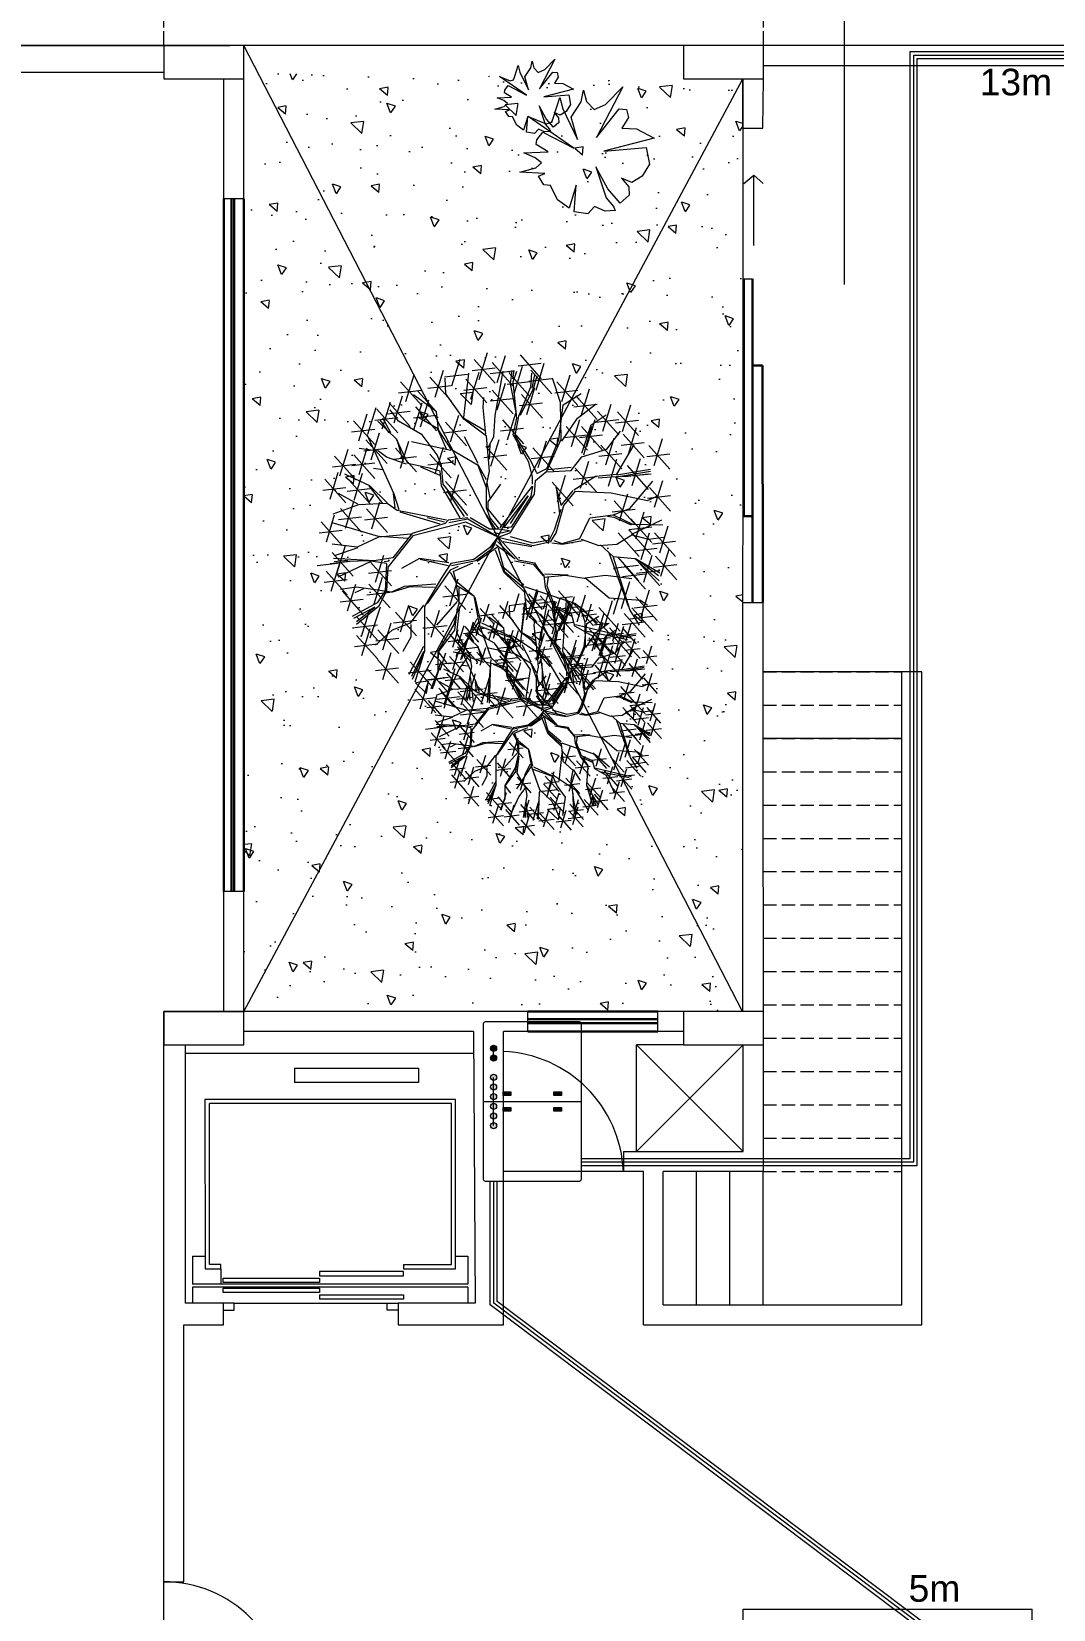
# Model space of a CAD drawing. Header units: metres. Extents: x -2 to 3328848, y -2 to 2725060.
# Drawn here: x 1662933.1 to 1663009.8, y 1362482.6 to 1362601 of the extents above; entities that cross this region are included whole.
import ezdxf

# ---------------------------------------------------------------- set-up
doc = ezdxf.new("R2010")
doc.units = ezdxf.units.M
doc.linetypes.add('ACAD_ISO02W100', pattern=[15, 12, -3])
doc.linetypes.add('DASHED', pattern=[70, 50, -20])
doc.layers.get('0').update_dxf_attribs({"color": 253, "lineweight": 0})
for name, color, linetype, lineweight in [('arbolesss', 253, 'Continuous', 0), ('ascensor', 253, 'Continuous', 0), ('COLUMNA', 253, 'Continuous', 0), ('ducto de basura', 253, 'Continuous', 0), ('escalera', 253, 'DASHED', 0), ('ICT_EXTERNA', 3, 'Continuous', 0), ('ICT_INTERNA', 170, 'Continuous', 0), ('ICT_SUPERIOR', 30, 'Continuous', 0), ('L.COLUMNA', 253, 'Continuous', 0), ('NOFIJO', 253, 'Continuous', 0), ('PUERTAS', 253, 'Continuous', 0), ('ventanas', 253, 'Continuous', 30)]:
    doc.layers.add(name, color=color, linetype=linetype, lineweight=lineweight)
doc.styles.add('COTA', font='arial.ttf', dxfattribs={"height": 1})

# ---------------------------------------------------------------- blocks, each defined once
blk = doc.blocks.new('ARPLS027')
at = {"linetype": 'ByBlock'}
for p, q in [((-0.1103, 0.5216), (-0.1814, 0.4583)), ((-0.1431, 0.5275), (-0.1351, 0.4583)), ((-0.0928, 0.5485), (-0.0849, 0.4792)), ((0.0381, 0.5362), (-0.0331, 0.473)), ((0.0053, 0.5422), (0.0132, 0.473)), ((0.166, 0.5252), (0.0948, 0.4619)), ((0.1331, 0.5311), (0.1411, 0.4619)), ((-0.2023, 0.479), (-0.1943, 0.4098)), ((-0.17, 0.5061), (-0.0894, 0.4812)), ((-0.1582, 0.4305), (-0.1648, 0.478)), ((-0.0807, 0.3877), (-0.1282, 0.4864)), ((-0.054, 0.5034), (-0.1251, 0.4401)), ((-0.1137, 0.4879), (-0.0331, 0.463)), ((-0.0807, 0.4542), (-0.0873, 0.497)), ((-0.0868, 0.5093), (-0.0788, 0.4401)), ((-0.0807, 0.497), (-0.0767, 0.4564)), ((-0.0785, 0.3767), (-0.0723, 0.4992)), ((-0.0401, 0.4264), (-0.0635, 0.497)), ((-0.0379, 0.4283), (-0.0291, 0.5036)), ((-0.0216, 0.5208), (0.059, 0.4959)), ((-0.0057, 0.3639), (0.0352, 0.5036)), ((0.0784, 0.4785), (0.0073, 0.4152)), ((0.0456, 0.4844), (0.0535, 0.4152)), ((0.0889, 0.4242), (0.0608, 0.5014)), ((0.0911, 0.4264), (0.1233, 0.4842)), ((0.1062, 0.5097), (0.1869, 0.4848)), ((0.2357, 0.4959), (0.1645, 0.4327)), ((0.176, 0.4805), (0.2566, 0.4556)), ((0.2029, 0.5019), (0.2108, 0.4327)), ((-0.3029, 0.4298), (-0.3741, 0.3666)), ((-0.3358, 0.4358), (-0.3278, 0.3666)), ((-0.2461, 0.4307), (-0.3173, 0.3674)), ((-0.2789, 0.4366), (-0.271, 0.3674)), ((-0.2163, 0.3639), (-0.2697, 0.4305)), ((-0.2613, 0.4305), (-0.2182, 0.3749)), ((-0.2182, 0.3749), (-0.2525, 0.4392)), ((-0.2054, 0.3683), (-0.2463, 0.4436)), ((-0.1694, 0.473), (-0.2406, 0.4098)), ((-0.2292, 0.4576), (-0.1485, 0.4327)), ((-0.1626, 0.4093), (-0.1754, 0.4349)), ((-0.1732, 0.3251), (-0.1582, 0.4305)), ((-0.0785, 0.3939), (-0.0807, 0.4542)), ((-0.0079, 0.3639), (-0.0379, 0.4283)), ((0.0187, 0.463), (0.0993, 0.4381)), ((0.1629, 0.4523), (0.0917, 0.3891)), ((0.1031, 0.4369), (0.1838, 0.412)), ((0.13, 0.4583), (0.138, 0.3891)), ((0.1467, 0.3899), (0.1811, 0.4648)), ((0.2397, 0.4381), (0.1685, 0.3749)), ((0.2069, 0.4441), (0.2148, 0.3749)), ((0.3412, 0.4388), (0.27, 0.3756)), ((0.3083, 0.4448), (0.3163, 0.3756)), ((-0.3627, 0.4144), (-0.282, 0.3895)), ((-0.2182, 0.3595), (-0.3106, 0.3899)), ((-0.3058, 0.4152), (-0.2252, 0.3903)), ((-0.1485, 0.3929), (-0.2197, 0.3296)), ((-0.1814, 0.3988), (-0.1734, 0.3296)), ((-0.0828, 0.3883), (-0.154, 0.3251)), ((-0.1157, 0.3943), (-0.1077, 0.3251)), ((-0.0873, 0.3405), (-0.0785, 0.3939)), ((0.0772, 0.4), (0.0061, 0.3368)), ((0.0175, 0.3846), (0.0981, 0.3597)), ((0.0444, 0.406), (0.0524, 0.3368)), ((0.0933, 0.3383), (0.0889, 0.4242)), ((0.0933, 0.3511), (0.1467, 0.3921)), ((0.0952, 0.3383), (0.1467, 0.3899)), ((0.18, 0.4227), (0.2606, 0.3978)), ((0.192, 0.3489), (0.2995, 0.3983)), ((0.284, 0.4018), (0.2128, 0.3385)), ((0.2243, 0.3863), (0.3049, 0.3615)), ((0.2498, 0.3639), (0.2586, 0.4221)), ((0.2512, 0.4078), (0.2591, 0.3385)), ((0.2815, 0.4234), (0.3621, 0.3985)), ((0.3009, 0.3965), (0.3815, 0.3716)), ((-0.375, 0.3669), (-0.4462, 0.3037)), ((-0.4347, 0.3515), (-0.3541, 0.3266)), ((-0.4079, 0.3729), (-0.3999, 0.3037)), ((-0.2861, 0.3666), (-0.3573, 0.3034)), ((-0.3458, 0.3512), (-0.2652, 0.3263)), ((-0.2869, 0.3233), (-0.3322, 0.3727)), ((-0.3189, 0.3726), (-0.311, 0.3034)), ((-0.1688, 0.3405), (-0.2163, 0.3639)), ((-0.2083, 0.3774), (-0.1276, 0.3525)), ((-0.1688, 0.3445), (-0.2054, 0.3683)), ((-0.1304, 0.3423), (-0.1688, 0.3445)), ((-0.0979, 0.3361), (-0.1688, 0.3405)), ((-0.1426, 0.3729), (-0.0619, 0.348)), ((-0.0873, 0.3405), (-0.1304, 0.3423)), ((-0.0036, 0.2608), (-0.0979, 0.3361)), ((-0.0807, 0.3467), (-0.0785, 0.3317)), ((-0.0701, 0.3211), (-0.0785, 0.3767)), ((-0.012, 0.2758), (-0.0057, 0.3617)), ((0.0008, 0.2673), (-0.0079, 0.3639)), ((0.0718, 0.3079), (0.0933, 0.3383)), ((0.1211, 0.3167), (0.192, 0.3489)), ((0.1942, 0.3511), (0.1983, 0.3789)), ((0.2114, 0.2801), (0.2326, 0.3405)), ((0.2326, 0.3405), (0.2498, 0.3639)), ((0.2864, 0.3101), (0.3401, 0.3661)), ((0.3766, 0.3689), (0.3054, 0.3057)), ((0.3057, 0.3317), (0.3445, 0.3595)), ((0.3057, 0.3273), (0.3489, 0.3511)), ((0.3169, 0.3535), (0.3975, 0.3286)), ((0.3952, 0.3323), (0.3241, 0.2691)), ((0.3437, 0.3749), (0.3517, 0.3057)), ((0.3624, 0.3383), (0.3704, 0.2691)), ((-0.3085, 0.2673), (-0.3516, 0.2908)), ((-0.2327, 0.3132), (-0.3038, 0.2499)), ((-0.2924, 0.2977), (-0.2117, 0.2728)), ((-0.2657, 0.2695), (-0.2869, 0.3233)), ((-0.2655, 0.3191), (-0.2575, 0.2499)), ((-0.156, 0.2867), (-0.1732, 0.3251)), ((-0.1732, 0.3251), (-0.156, 0.2695)), ((-0.1494, 0.192), (-0.156, 0.2867)), ((-0.0723, 0.2414), (-0.1023, 0.2951)), ((0.003, 0.263), (-0.0701, 0.3211)), ((0.0308, 0.1792), (0.0674, 0.2995)), ((0.0436, 0.1598), (0.0718, 0.3079)), ((0.074, 0.3017), (0.1211, 0.3167)), ((0.0802, 0.3145), (0.1233, 0.3189)), ((0.2591, 0.3132), (0.1879, 0.2499)), ((0.1994, 0.2977), (0.28, 0.2728)), ((0.2136, 0.2758), (0.2864, 0.3101)), ((0.2176, 0.2889), (0.2842, 0.3079)), ((0.2263, 0.3191), (0.2342, 0.2499)), ((0.2995, 0.233), (0.3401, 0.3039)), ((0.3355, 0.3169), (0.4162, 0.292)), ((0.3401, 0.3039), (0.3745, 0.3295)), ((0.4587, 0.2977), (0.3875, 0.2345)), ((0.4259, 0.3037), (0.4338, 0.2345)), ((-0.4639, 0.255), (-0.5351, 0.1917)), ((-0.5237, 0.2395), (-0.443, 0.2146)), ((-0.4968, 0.2609), (-0.4888, 0.1917)), ((-0.3825, 0.2693), (-0.4536, 0.2061)), ((-0.4422, 0.2539), (-0.3616, 0.229)), ((-0.3516, 0.2264), (-0.4353, 0.263)), ((-0.3516, 0.2286), (-0.4265, 0.2652)), ((-0.3366, 0.2286), (-0.4203, 0.2736)), ((-0.4153, 0.2753), (-0.4074, 0.2061)), ((-0.2697, 0.2673), (-0.3085, 0.2673)), ((-0.2119, 0.2286), (-0.2657, 0.2695)), ((-0.156, 0.2695), (-0.1582, 0.1964)), ((-0.0939, 0.1554), (-0.0745, 0.2392)), ((-0.0851, 0.1532), (-0.0723, 0.2414)), ((0.0374, 0.1017), (-0.0036, 0.2608)), ((0.033, 0.1642), (0.003, 0.263)), ((0.1771, 0.1792), (0.2026, 0.2374)), ((0.1983, 0.207), (0.2136, 0.2758)), ((0.2523, 0.147), (0.2781, 0.2653)), ((0.383, 0.2531), (0.3118, 0.1899)), ((0.3146, 0.2577), (0.3952, 0.2328)), ((0.3168, 0.1836), (0.3533, 0.2481)), ((0.3233, 0.2377), (0.4039, 0.2128)), ((0.3501, 0.2591), (0.3581, 0.1899)), ((0.3683, 0.1901), (0.4198, 0.2588)), ((0.3683, 0.1901), (0.4307, 0.2459)), ((0.399, 0.2823), (0.4796, 0.2574)), ((-0.4036, 0.2177), (-0.4748, 0.1545)), ((-0.4633, 0.2023), (-0.3827, 0.1774)), ((-0.4115, 0.1858), (-0.4631, 0.207)), ((-0.4365, 0.2237), (-0.4285, 0.1545)), ((-0.2163, 0.2264), (-0.3516, 0.2264)), ((-0.2481, 0.221), (-0.3193, 0.1578)), ((-0.3078, 0.2056), (-0.2272, 0.1807)), ((-0.2809, 0.227), (-0.273, 0.1578)), ((-0.201, 0.1276), (-0.2719, 0.1898)), ((-0.1304, 0.1748), (-0.2163, 0.2264)), ((-0.1066, 0.1492), (-0.2075, 0.218)), ((0.0374, 0.1664), (0.0502, 0.218)), ((0.2417, 0.2096), (0.1705, 0.1463)), ((0.182, 0.1941), (0.2626, 0.1692)), ((0.1898, 0.1792), (0.1983, 0.207)), ((0.2088, 0.2156), (0.2168, 0.1463)), ((0.2392, 0.1876), (0.2995, 0.233)), ((0.3147, 0.1836), (0.3683, 0.1901)), ((0.4722, 0.2096), (0.401, 0.1463)), ((0.4124, 0.1941), (0.4931, 0.1692)), ((0.4393, 0.2156), (0.4473, 0.1463)), ((-0.4611, 0.1827), (-0.5323, 0.1195)), ((-0.5208, 0.1673), (-0.4402, 0.1424)), ((-0.494, 0.1887), (-0.486, 0.1195)), ((-0.4007, 0.1213), (-0.4802, 0.1579)), ((-0.3516, 0.1858), (-0.4115, 0.1858)), ((-0.3534, 0.1836), (-0.3856, 0.16)), ((-0.2697, 0.1382), (-0.3516, 0.1858)), ((-0.2868, 0.1363), (-0.3513, 0.1836)), ((-0.154, 0.1653), (-0.2252, 0.102)), ((-0.2137, 0.1498), (-0.1331, 0.1249)), ((-0.1869, 0.1712), (-0.1789, 0.102)), ((-0.1132, 0.1492), (-0.1432, 0.132)), ((-0.0873, 0.147), (-0.1304, 0.1748)), ((-0.0957, 0.1254), (-0.1066, 0.1492)), ((-0.0785, 0.0717), (-0.0939, 0.1448)), ((-0.0745, 0.0783), (-0.0873, 0.147)), ((0.0436, 0.1554), (0.033, 0.1642)), ((0.0458, 0.0955), (0.0352, 0.1532)), ((0.0502, 0.0955), (0.0436, 0.1554)), ((0.0502, 0.1189), (0.1467, 0.1748)), ((0.0546, 0.1061), (0.1317, 0.1576)), ((0.0568, 0.0955), (0.1511, 0.1704)), ((0.1591, 0.1633), (0.0879, 0.1)), ((0.0993, 0.1478), (0.18, 0.1229)), ((0.1262, 0.1692), (0.1342, 0.1)), ((0.1467, 0.1748), (0.1898, 0.1792)), ((0.1511, 0.1704), (0.207, 0.1748)), ((0.207, 0.1748), (0.2392, 0.1876)), ((0.2072, 0.0654), (0.2545, 0.1449)), ((0.2545, 0.1449), (0.3147, 0.1836)), ((0.2566, 0.16), (0.3168, 0.1857)), ((0.3378, 0.1633), (0.2666, 0.1)), ((0.278, 0.1478), (0.3587, 0.1229)), ((0.3049, 0.1692), (0.3129, 0.1)), ((0.3468, 0.1084), (0.4221, 0.1621)), ((0.4221, 0.1621), (0.4692, 0.1642)), ((0.4462, 0.1444), (0.5268, 0.1195)), ((0.4731, 0.1658), (0.481, 0.0966)), ((-0.5082, 0.1122), (-0.5794, 0.0489)), ((-0.5679, 0.0967), (-0.4873, 0.0718)), ((-0.541, 0.1181), (-0.5331, 0.0489)), ((-0.4382, 0.1135), (-0.5094, 0.0502)), ((-0.4979, 0.098), (-0.4173, 0.0731)), ((-0.3965, 0.0848), (-0.4953, 0.102)), ((-0.4711, 0.1195), (-0.4631, 0.0502)), ((-0.3599, 0.0911), (-0.4007, 0.1213)), ((-0.3133, 0.1289), (-0.3845, 0.0657)), ((-0.373, 0.1135), (-0.2924, 0.0886)), ((-0.2611, 0.0632), (-0.3664, 0.132)), ((-0.2954, 0.1298), (-0.362, 0.0911)), ((-0.3461, 0.1349), (-0.3382, 0.0657)), ((-0.216, 0.1213), (-0.2954, 0.1298)), ((-0.2203, 0.1277), (-0.2868, 0.1363)), ((-0.2054, 0.1232), (-0.2697, 0.1382)), ((-0.1602, 0.1234), (-0.2096, 0.1234)), ((-0.1432, 0.132), (-0.2054, 0.1232)), ((-0.1388, 0.132), (-0.1838, 0.0783)), ((-0.1516, 0.1298), (-0.1838, 0.0783)), ((-0.111, 0.1404), (-0.1388, 0.132)), ((-0.111, 0.1404), (-0.0851, 0.0805)), ((-0.0082, 0.0053), (0.0374, 0.1017)), ((-0.0082, 0.0053), (0.0458, 0.0955)), ((0.2136, 0.0654), (0.2932, 0.1062)), ((0.2953, 0.0396), (0.3468, 0.1084)), ((0.3124, 0.0461), (0.3511, 0.1127)), ((0.3511, 0.1084), (0.4843, 0.0934)), ((0.4662, 0.102), (0.395, 0.0388)), ((0.4333, 0.108), (0.4413, 0.0388)), ((-0.4497, 0.0711), (-0.5208, 0.0079)), ((-0.5094, 0.0557), (-0.4288, 0.0308)), ((-0.4265, 0.089), (-0.5017, 0.0804)), ((-0.4974, 0.089), (-0.4545, 0.0911)), ((-0.4825, 0.0771), (-0.4746, 0.0079)), ((-0.362, 0.0911), (-0.3965, 0.0848)), ((-0.2657, 0.0633), (-0.3688, 0.0267)), ((-0.2761, 0.0568), (-0.3105, -0.0356)), ((-0.2654, 0.0547), (-0.3063, -0.0335)), ((-0.3019, 0.0934), (-0.2525, 0.0676)), ((-0.1838, 0.0783), (-0.2657, 0.0633)), ((-0.2632, 0.0568), (-0.188, 0.074)), ((-0.0377, 0.0074), (-0.0807, 0.0676)), ((-0.0423, 0.0223), (-0.0785, 0.0717)), ((-0.0401, 0.0311), (-0.0745, 0.0783)), ((0.0158, 0.0311), (0.0502, 0.0889)), ((0.1406, 0.0396), (0.2072, 0.0654)), ((0.1642, 0.0396), (0.2094, 0.0654)), ((0.2317, 0.0482), (0.2397, -0.021)), ((0.3017, 0.0417), (0.3813, 0.0504)), ((0.3813, 0.0504), (0.4112, 0.0482)), ((0.4064, 0.0866), (0.4871, 0.0617)), ((0.5255, 0.0771), (0.4544, 0.0138)), ((0.4658, 0.0616), (0.5465, 0.0367)), ((0.4927, 0.083), (0.5007, 0.0138)), ((-0.4805, 0.0233), (-0.5517, -0.0399)), ((-0.5403, 0.0079), (-0.4596, -0.017)), ((-0.5134, 0.0293), (-0.5054, -0.0399)), ((-0.506, 0.031), (-0.3814, 0.0268)), ((-0.3749, 0.0268), (-0.5039, 0.0375)), ((-0.3688, 0.0267), (-0.4225, -0.0293)), ((-0.3441, 0.0079), (-0.4153, -0.0553)), ((-0.377, 0.0139), (-0.369, -0.0553)), ((-0.3407, 0.0059), (-0.3327, -0.0633)), ((-0.0463, 0.0138), (-0.1129, -0.0119)), ((-0.0398, 0.0052), (-0.1108, -0.0141)), ((-0.0082, 0.0053), (-0.0763, -0.0549)), ((-0.0742, -0.0463), (-0.0313, 0.0117)), ((-0.0206, 0.0074), (-0.0742, -0.0463)), ((-0.0057, 0.0051), (-0.0423, 0.0223)), ((-0.0057, 0.0051), (-0.0401, 0.0311)), ((-0.0082, 0.0053), (-0.0334, -0.1001)), ((-0.0082, 0.0053), (0.0052, -0.0315)), ((0.0074, 0.0179), (0.003, 0.0051)), ((0.003, 0.0051), (0.0114, -0.0293)), ((0.0114, -0.0293), (0.0158, 0.0051)), ((0.0158, 0.0051), (0.0158, 0.0311)), ((0.016, 0.0117), (0.059, 0.0396)), ((0.0181, 0.0031), (0.0504, 0.0289)), ((0.0267, -0.0055), (0.0761, 0.0354)), ((0.0504, 0.0289), (0.0805, 0.0396)), ((0.0761, 0.0354), (0.0977, 0.0354)), ((0.0805, 0.0396), (0.1471, 0.0396)), ((0.0977, 0.0354), (0.1513, -0.0034)), ((0.1105, 0.0289), (0.1556, 0.0375)), ((0.1471, 0.0396), (0.19, 0.031)), ((0.19, 0.031), (0.2953, 0.0396)), ((0.2646, 0.0423), (0.1934, -0.021)), ((0.2049, 0.0268), (0.2855, 0.0019)), ((0.2266, 0.031), (0.2716, 0.0289)), ((0.2609, 0.0354), (0.2932, 0.0182)), ((0.2932, 0.0182), (0.3576, 0.0138)), ((0.3576, 0.0138), (0.4908, -0.0098)), ((0.4338, 0.0233), (0.3626, -0.0399)), ((0.3741, 0.0079), (0.4547, -0.017)), ((0.401, 0.0293), (0.4089, -0.0399)), ((0.5164, 0.0233), (0.4453, -0.0399)), ((0.4567, 0.0079), (0.5374, -0.017)), ((0.4836, 0.0293), (0.4916, -0.0399)), ((-0.4225, -0.0293), (-0.5018, -0.068)), ((-0.405, -0.0229), (-0.4762, -0.0862)), ((-0.4647, -0.0384), (-0.3841, -0.0632)), ((-0.4379, -0.0169), (-0.4299, -0.0862)), ((-0.4039, -0.0075), (-0.3232, -0.0324)), ((-0.3078, -0.0001), (-0.379, -0.0633)), ((-0.304, -0.0377), (-0.3707, -0.1388)), ((-0.3675, -0.0155), (-0.2869, -0.0404)), ((-0.3063, -0.0335), (-0.3534, -0.0549)), ((-0.1129, -0.0119), (-0.1709, -0.0721)), ((-0.1108, -0.0141), (-0.1602, -0.0721)), ((-0.1516, -0.0721), (-0.0999, -0.0119)), ((-0.0785, -0.0442), (-0.0892, -0.1001)), ((-0.0206, -0.0098), (-0.0355, -0.0957)), ((-0.0055, -0.0312), (-0.0248, -0.098)), ((0.0052, -0.0315), (0.1211, -0.1046)), ((0.0202, -0.0015), (0.1449, -0.098)), ((0.0224, -0.0337), (0.0202, -0.0121)), ((0.0202, -0.0121), (0.1167, -0.0852)), ((0.1145, -0.0936), (0.0224, -0.0337)), ((0.1167, -0.0852), (0.033, -0.0315)), ((0.2176, -0.0874), (0.2995, -0.0399)), ((0.2286, -0.0896), (0.2973, -0.0465)), ((0.3439, -0.0077), (0.2727, -0.0709)), ((0.2841, -0.0231), (0.3648, -0.048)), ((0.2973, -0.0465), (0.3551, -0.0571)), ((0.2995, -0.0399), (0.3489, -0.0508)), ((0.311, -0.0017), (0.319, -0.0709)), ((0.3489, -0.0508), (0.4582, -0.0399)), ((0.452, -0.0315), (0.3617, -0.0487)), ((0.4848, -0.0283), (0.4136, -0.0915)), ((0.425, -0.0437), (0.5057, -0.0686)), ((0.4519, -0.0223), (0.4599, -0.0915)), ((0.4926, -0.0358), (0.452, -0.0315)), ((0.4582, -0.0399), (0.4907, -0.0508)), ((0.4926, -0.0421), (0.467, -0.038)), ((-0.4845, -0.0553), (-0.5557, -0.1186)), ((-0.5442, -0.0708), (-0.4636, -0.0957)), ((-0.5174, -0.0494), (-0.5094, -0.1186)), ((-0.4051, -0.0915), (-0.4888, -0.0785)), ((-0.3534, -0.0549), (-0.4051, -0.0915)), ((-0.3173, -0.0942), (-0.3884, -0.1574)), ((-0.3501, -0.0882), (-0.3422, -0.1574)), ((-0.2031, -0.0764), (-0.3299, -0.0614)), ((-0.2396, -0.0807), (-0.2804, -0.1259)), ((-0.1903, -0.0747), (-0.2615, -0.138)), ((-0.2501, -0.0902), (-0.1694, -0.1151)), ((-0.1602, -0.0721), (-0.2396, -0.0807)), ((-0.2232, -0.0688), (-0.2152, -0.138)), ((-0.1558, -0.0743), (-0.2075, -0.2268)), ((-0.0763, -0.0549), (-0.0849, -0.1043)), ((0.1449, -0.098), (0.1145, -0.0936)), ((0.1727, -0.098), (0.2176, -0.0874)), ((0.1855, -0.1108), (0.2286, -0.0896)), ((0.2278, -0.0937), (0.2357, -0.1629)), ((0.4204, -0.0653), (0.3492, -0.1285)), ((0.3551, -0.0571), (0.4432, -0.0936)), ((0.437, -0.1002), (0.3573, -0.0615)), ((0.3607, -0.0807), (0.4413, -0.1056)), ((0.3875, -0.0593), (0.3955, -0.1285)), ((0.4933, -0.0933), (0.4221, -0.1565)), ((0.4432, -0.0936), (0.4841, -0.0958)), ((0.4604, -0.0873), (0.4684, -0.1565)), ((0.539, -0.0611), (0.4678, -0.1244)), ((0.5062, -0.0551), (0.5141, -0.1244)), ((-0.4691, -0.1099), (-0.5402, -0.1732)), ((-0.5288, -0.1254), (-0.4482, -0.1503)), ((-0.4362, -0.1119), (-0.5074, -0.1752)), ((-0.5019, -0.104), (-0.4939, -0.1732)), ((-0.4959, -0.1274), (-0.4153, -0.1523)), ((-0.4501, -0.1302), (-0.4867, -0.1388)), ((-0.4287, -0.1302), (-0.4823, -0.1451)), ((-0.4691, -0.106), (-0.4611, -0.1752)), ((-0.3707, -0.1388), (-0.463, -0.1946)), ((-0.3856, -0.1259), (-0.4609, -0.128)), ((-0.3277, -0.1173), (-0.4287, -0.1302)), ((-0.377, -0.1096), (-0.2964, -0.1345)), ((-0.2804, -0.1259), (-0.3277, -0.1173)), ((-0.2783, -0.128), (-0.3277, -0.1602)), ((-0.2379, -0.142), (-0.3091, -0.2053)), ((-0.2707, -0.1361), (-0.2628, -0.2053)), ((-0.1579, -0.1366), (-0.2224, -0.1623)), ((-0.1537, -0.1409), (-0.2138, -0.1646)), ((-0.1236, -0.1323), (-0.1579, -0.1366)), ((-0.1279, -0.1451), (-0.1537, -0.1409)), ((-0.1279, -0.1323), (-0.1215, -0.1968)), ((-0.0892, -0.1001), (-0.1236, -0.1302)), ((-0.0999, -0.1129), (-0.1236, -0.1323)), ((-0.1215, -0.2054), (-0.1194, -0.1344)), ((-0.0849, -0.1043), (-0.0999, -0.1129)), ((-0.0334, -0.1001), (-0.0206, -0.1537)), ((-0.0248, -0.098), (-0.0162, -0.1495)), ((0.1211, -0.1046), (0.1621, -0.1068)), ((0.1511, -0.098), (0.1727, -0.098)), ((0.1621, -0.1068), (0.1898, -0.1412)), ((0.1833, -0.1108), (0.1983, -0.1412)), ((0.2606, -0.0996), (0.1894, -0.1629)), ((0.1898, -0.1412), (0.2864, -0.184)), ((0.1983, -0.1412), (0.2842, -0.1774)), ((0.2009, -0.1151), (0.2815, -0.14)), ((0.4336, -0.1087), (0.5142, -0.1336)), ((0.4754, -0.1108), (0.437, -0.1002)), ((0.4798, -0.1046), (0.4392, -0.0958)), ((-0.4153, -0.1783), (-0.4865, -0.2416)), ((-0.4482, -0.1723), (-0.4402, -0.2416)), ((-0.3492, -0.1882), (-0.4459, -0.2182)), ((-0.3695, -0.1843), (-0.3616, -0.2535)), ((-0.2632, -0.1946), (-0.3492, -0.1882)), ((-0.2976, -0.1575), (-0.217, -0.1824)), ((-0.2224, -0.1623), (-0.2632, -0.1946)), ((-0.259, -0.1968), (-0.2224, -0.1709)), ((-0.2224, -0.1709), (-0.2439, -0.214)), ((-0.2138, -0.1646), (-0.2374, -0.214)), ((-0.0248, -0.156), (-0.0291, -0.1882)), ((-0.0291, -0.1882), (-0.0183, -0.2483)), ((-0.0183, -0.1623), (-0.0269, -0.186)), ((-0.0269, -0.186), (-0.012, -0.2398)), ((-0.0206, -0.1537), (0.0053, -0.1688)), ((-0.0162, -0.1495), (0.0139, -0.1646)), ((0.0053, -0.1688), (0.087, -0.1925)), ((0.0139, -0.1646), (0.0761, -0.1839)), ((0.1427, -0.1688), (0.0633, -0.1796)), ((0.1576, -0.1574), (0.0864, -0.2206)), ((0.087, -0.1839), (0.132, -0.2205)), ((0.0891, -0.1839), (0.1427, -0.1688)), ((0.0978, -0.1728), (0.1785, -0.1977)), ((0.1879, -0.143), (0.1921, -0.214)), ((0.2008, -0.214), (0.1943, -0.1451)), ((0.2802, -0.186), (0.349, -0.2333)), ((0.2842, -0.1774), (0.3895, -0.1906)), ((0.2864, -0.184), (0.396, -0.1818)), ((0.4587, -0.1709), (0.3875, -0.2341)), ((0.396, -0.1818), (0.4692, -0.1584)), ((0.399, -0.1863), (0.4796, -0.2112)), ((0.4259, -0.1649), (0.4338, -0.2341)), ((-0.4751, -0.1938), (-0.3944, -0.2187)), ((-0.3915, -0.2237), (-0.4627, -0.2869)), ((-0.4028, -0.214), (-0.4459, -0.2226)), ((-0.4394, -0.2312), (-0.4028, -0.214)), ((-0.435, -0.2398), (-0.3557, -0.1925)), ((-0.4244, -0.2177), (-0.4164, -0.2869)), ((-0.3367, -0.1903), (-0.4079, -0.2535)), ((-0.3964, -0.2057), (-0.3158, -0.2306)), ((-0.2697, -0.2268), (-0.3105, -0.3924)), ((-0.274, -0.2247), (-0.304, -0.2785)), ((-0.2374, -0.214), (-0.274, -0.2247)), ((-0.2023, -0.2172), (-0.2735, -0.2804)), ((-0.2075, -0.2268), (-0.2654, -0.2934)), ((-0.262, -0.2326), (-0.1814, -0.2575)), ((-0.2351, -0.2112), (-0.2272, -0.2804)), ((-0.1215, -0.1968), (-0.1322, -0.2591)), ((0.087, -0.1925), (0.1299, -0.2268)), ((0.1299, -0.2268), (0.1255, -0.3342)), ((0.1994, -0.2266), (0.1282, -0.2899)), ((0.1341, -0.2226), (0.1749, -0.2871)), ((0.1665, -0.2206), (0.1745, -0.2899)), ((0.1921, -0.214), (0.2329, -0.2462)), ((0.3243, -0.1997), (0.2531, -0.263)), ((0.2646, -0.2152), (0.3452, -0.2401)), ((0.2915, -0.1938), (0.2994, -0.263)), ((0.4164, -0.2286), (0.3452, -0.2919)), ((0.349, -0.2333), (0.392, -0.2892)), ((0.3836, -0.2226), (0.3915, -0.2919)), ((0.3895, -0.1906), (0.4238, -0.2443)), ((-0.4512, -0.2391), (-0.3706, -0.264)), ((-0.304, -0.2785), (-0.3856, -0.3171)), ((-0.2844, -0.2689), (-0.3556, -0.3322)), ((-0.3173, -0.263), (-0.3093, -0.3322)), ((-0.2891, -0.2569), (-0.3148, -0.3837)), ((-0.1322, -0.2591), (-0.1902, -0.3279)), ((-0.1301, -0.2548), (-0.1215, -0.3171)), ((-0.0141, -0.244), (-0.0334, -0.2978)), ((-0.012, -0.2398), (0.0504, -0.2699)), ((0.0504, -0.2699), (0.059, -0.3407)), ((0.1397, -0.2421), (0.2203, -0.267)), ((0.2329, -0.2462), (0.2566, -0.3214)), ((0.2394, -0.2526), (0.3254, -0.2762)), ((0.2438, -0.2462), (0.3296, -0.2741)), ((0.3243, -0.2455), (0.2531, -0.3088)), ((0.2646, -0.261), (0.3452, -0.2859)), ((0.2915, -0.2396), (0.2994, -0.3088)), ((0.3296, -0.2741), (0.3597, -0.3193)), ((0.3567, -0.2441), (0.4373, -0.2689)), ((-0.3536, -0.2993), (-0.4248, -0.3626)), ((-0.4133, -0.3148), (-0.3327, -0.3397)), ((-0.3865, -0.2933), (-0.3785, -0.3626)), ((-0.3441, -0.2844), (-0.2635, -0.3093)), ((-0.3292, -0.3262), (-0.3213, -0.3954)), ((-0.2192, -0.2978), (-0.2904, -0.3611)), ((-0.2789, -0.3133), (-0.1983, -0.3382)), ((-0.216, -0.3859), (-0.0549, -0.3279)), ((-0.1902, -0.3279), (-0.1966, -0.4224)), ((-0.1215, -0.3171), (-0.1322, -0.3966)), ((-0.0313, -0.302), (-0.0656, -0.3407)), ((-0.0334, -0.2978), (-0.0291, -0.3515)), ((0.0547, -0.3235), (0.0525, -0.3428)), ((0.1456, -0.3267), (0.2263, -0.3516)), ((0.1707, -0.2957), (0.1749, -0.3623)), ((0.1749, -0.2871), (0.1814, -0.3515)), ((0.2686, -0.3033), (0.1974, -0.3665)), ((0.2088, -0.3187), (0.2895, -0.3436)), ((0.2357, -0.2973), (0.2437, -0.3665)), ((0.2566, -0.3214), (0.3103, -0.3623)), ((0.3701, -0.2938), (0.2989, -0.3571)), ((0.3104, -0.3093), (0.391, -0.3342)), ((0.3373, -0.2879), (0.3452, -0.3571)), ((-0.2964, -0.3322), (-0.3675, -0.3954)), ((-0.3561, -0.3476), (-0.2755, -0.3725)), ((-0.3101, -0.339), (-0.3021, -0.4082)), ((-0.2369, -0.3734), (-0.3081, -0.4366)), ((-0.2698, -0.3674), (-0.2618, -0.4366)), ((-0.2386, -0.3416), (-0.158, -0.3665)), ((-0.0677, -0.3407), (-0.2267, -0.3901)), ((-0.2217, -0.3651), (-0.1411, -0.3899)), ((-0.0928, -0.3745), (-0.164, -0.4378)), ((-0.0674, -0.3531), (-0.1386, -0.4163)), ((-0.1256, -0.3685), (-0.1177, -0.4378)), ((-0.1003, -0.3471), (-0.0923, -0.4163)), ((-0.0656, -0.3407), (-0.0721, -0.4052)), ((0.0053, -0.3551), (-0.0659, -0.4183)), ((-0.0291, -0.3515), (-0.0011, -0.3966)), ((0.0525, -0.3428), (0.0289, -0.3945)), ((0.1013, -0.3436), (0.0302, -0.4069)), ((0.059, -0.3407), (0.0311, -0.3987)), ((0.0416, -0.3591), (0.1222, -0.384)), ((0.059, -0.3407), (0.0784, -0.3901)), ((0.0685, -0.3377), (0.0764, -0.4069)), ((0.1255, -0.3342), (0.1019, -0.4439)), ((0.1814, -0.4546), (0.1728, -0.3665)), ((0.174, -0.376), (0.182, -0.4452)), ((0.1749, -0.3623), (0.19, -0.4525)), ((0.1793, -0.3515), (0.1965, -0.4525)), ((0.1814, -0.3515), (0.2695, -0.4031)), ((0.3009, -0.3705), (0.2298, -0.4338)), ((0.2681, -0.3646), (0.276, -0.4338)), ((0.3686, -0.3531), (0.2974, -0.4163)), ((0.3089, -0.3685), (0.3895, -0.3934)), ((0.3358, -0.3471), (0.3437, -0.4163)), ((-0.22, -0.3968), (-0.2912, -0.46)), ((-0.2267, -0.3901), (-0.2718, -0.4181)), ((-0.1869, -0.4089), (-0.258, -0.4721)), ((-0.2529, -0.3908), (-0.2449, -0.46)), ((-0.2466, -0.4243), (-0.166, -0.4492)), ((-0.2197, -0.4029), (-0.2117, -0.4721)), ((-0.1966, -0.4224), (-0.2117, -0.4439)), ((-0.0828, -0.4168), (-0.154, -0.4801)), ((-0.0721, -0.4052), (-0.1386, -0.4783)), ((-0.1236, -0.4762), (-0.0828, -0.4224)), ((-0.1157, -0.4109), (-0.1077, -0.4801)), ((-0.0721, -0.4073), (-0.115, -0.4804)), ((-0.0754, -0.4243), (0.0053, -0.4492)), ((0.0112, -0.3899), (-0.0599, -0.4532)), ((-0.0485, -0.4029), (-0.0405, -0.4721)), ((0.0476, -0.3934), (-0.0236, -0.4567)), ((-0.0011, -0.3966), (-0.0141, -0.446)), ((-0.0122, -0.4089), (0.0685, -0.4338)), ((0.001, -0.3966), (0.0439, -0.4869)), ((0.0147, -0.3875), (0.0227, -0.4567)), ((0.0311, -0.3987), (0.0289, -0.489)), ((0.0784, -0.3901), (0.16, -0.459)), ((0.2069, -0.382), (0.1357, -0.4452)), ((0.1471, -0.3974), (0.2278, -0.4223)), ((0.2412, -0.386), (0.3218, -0.4109)), ((-0.1426, -0.4323), (-0.0619, -0.4572)), ((-0.0648, -0.4678), (-0.136, -0.5311)), ((-0.0977, -0.4618), (-0.0897, -0.5311)), ((0.0053, -0.4646), (-0.0659, -0.5279)), ((-0.0276, -0.4587), (-0.0196, -0.5279)), ((-0.0141, -0.446), (-0.0076, -0.4912)), ((0.1416, -0.4492), (0.0705, -0.5124)), ((0.0819, -0.4646), (0.1626, -0.4895)), ((0.1019, -0.4439), (0.117, -0.4762)), ((0.1088, -0.4432), (0.1168, -0.5124)), ((0.2671, -0.4477), (0.1959, -0.5109)), ((0.2074, -0.4631), (0.288, -0.488)), ((0.2342, -0.4417), (0.2422, -0.5109)), ((-0.1246, -0.4832), (-0.0439, -0.5081)), ((-0.0545, -0.4801), (0.0262, -0.505))]:
    blk.add_line(p, q, dxfattribs=at)
blk = doc.blocks.new('Arpln018')
at = {"linetype": 'Continuous'}
for p, q in [((-0.134, 0.32), (-0.124, 0.508)), ((-0.124, 0.508), (-0.091, 0.387)), ((-0.015, 0.392), (0.022, 0.476)), ((0.022, 0.476), (0.03, 0.294)), ((-0.219, 0.328), (-0.153, 0.368)), ((-0.153, 0.368), (-0.134, 0.32)), ((-0.091, 0.387), (-0.054, 0.345)), ((-0.054, 0.345), (-0.015, 0.392)), ((0.03, 0.294), (0.085, 0.384)), ((0.056, 0.102), (0.295, 0.445)), ((0.085, 0.384), (0.12, 0.38)), ((0.12, 0.38), (0.178, 0.335)), ((0.295, 0.445), (0.239, 0.31)), ((-0.332, 0.224), (-0.223, 0.278)), ((-0.223, 0.278), (-0.219, 0.328)), ((0.178, 0.335), (0.056, 0.102)), ((0.239, 0.31), (0.253, 0.266)), ((0.253, 0.266), (0.297, 0.251)), ((0.297, 0.251), (0.437, 0.207)), ((-0.393, 0.137), (-0.332, 0.224)), ((-0.22, 0.084), (-0.393, 0.137)), ((0.352, 0.185), (0.123, 0.075)), ((0.123, 0.075), (0.289, 0.121)), ((0.289, 0.121), (0.405, 0.046)), ((0.437, 0.207), (0.352, 0.185)), ((-0.437, -0.003), (-0.42, 0.099)), ((-0.42, 0.099), (-0.22, 0.084)), ((0.407, 0.007), (0.347, -0.05)), ((0.405, 0.046), (0.493, 0.029)), ((0.493, 0.029), (0.407, 0.007)), ((-0.382, -0.054), (-0.437, -0.003)), ((-0.416, -0.133), (-0.382, -0.054)), ((-0.082, -0.063), (-0.316, -0.141)), ((-0.248, -0.154), (-0.082, -0.063)), ((0.138, -0.067), (0.352, -0.238)), ((0.517, -0.265), (0.138, -0.067)), ((0.347, -0.05), (0.384, -0.136)), ((-0.411, -0.209), (-0.416, -0.133)), ((-0.381, -0.195), (-0.411, -0.209)), ((-0.316, -0.141), (-0.381, -0.195)), ((-0.356, -0.246), (-0.248, -0.154)), ((0.034, -0.124), (0.061, -0.442)), ((0.133, -0.502), (0.034, -0.124)), ((0.384, -0.136), (0.517, -0.265)), ((-0.296, -0.314), (-0.356, -0.246)), ((-0.234, -0.31), (-0.296, -0.314)), ((-0.168, -0.255), (-0.234, -0.31)), ((-0.202, -0.334), (-0.168, -0.255)), ((-0.153, -0.411), (-0.202, -0.334)), ((0.208, -0.259), (0.203, -0.368)), ((0.287, -0.308), (0.208, -0.259)), ((0.346, -0.294), (0.287, -0.308)), ((0.352, -0.238), (0.346, -0.294)), ((-0.063, -0.466), (-0.153, -0.411)), ((0.061, -0.442), (-0.063, -0.466)), ((0.203, -0.368), (0.133, -0.502))]:
    blk.add_line(p, q, dxfattribs=at)
blk = doc.blocks.new('Registro secundario')
for p, q in [((3.2, 4), (3.2, 0)), ((2.8, 3.16), (2.96, 3.16)), ((2.8, 3.12), (2.96, 3.12)), ((2.8, 2.96), (2.96, 2.96)), ((2.8, 2.92), (2.96, 2.92)), ((3.44, 3.16), (3.6, 3.16)), ((3.44, 3.12), (3.6, 3.12)), ((3.44, 2.96), (3.6, 2.96)), ((3.44, 2.92), (3.6, 2.92)), ((2.8, 1.08), (2.96, 1.08)), ((2.8, 1.04), (2.96, 1.04)), ((2.8, 0.88), (2.96, 0.88)), ((2.8, 0.84), (2.96, 0.84)), ((3.44, 1.08), (3.6, 1.08)), ((3.44, 1.04), (3.6, 1.04)), ((3.44, 0.88), (3.6, 0.88)), ((3.44, 0.84), (3.6, 0.84))]:
    blk.add_line(p, q)
blk.add_lwpolyline([(0, 4), (6.4, 4, -0.414214), (6.48, 3.92), (6.48, 0.08, -0.414214), (6.4, 0), (0, 0, -0.414214), (-0.08, 0.08), (-0.08, 3.92, -0.414214)], format="xyb", close=True)
for points in [[(2.8, 3.2), (2.96, 3.2), (2.96, 2.88), (2.8, 2.88)], [(3.44, 3.2), (3.6, 3.2), (3.6, 2.88), (3.44, 2.88)], [(2.8, 1.12), (2.96, 1.12), (2.96, 0.8), (2.8, 0.8)], [(3.44, 1.12), (3.6, 1.12), (3.6, 0.8), (3.44, 0.8)]]:
    blk.add_lwpolyline(points, close=True)
for centre, radius in [((2.88, 3.04), 0.0566), ((2.88, 3.04), 0.0324), ((3.52, 3.04), 0.0566), ((3.52, 3.04), 0.0324), ((2.88, 0.96), 0.0566), ((2.88, 0.96), 0.0324), ((3.52, 0.96), 0.0566), ((3.52, 0.96), 0.0324)]:
    blk.add_circle(centre, radius)

msp = doc.modelspace()

# ---------------------------------------------------------------- hatches: boundary and pattern name
at = {"layer": 'arbolesss', "ltscale": 0.02}
h = msp.add_hatch(dxfattribs=at)
h.set_pattern_fill('AR-CONC', color=254, scale=0.04, angle=90)
h.set_pattern_definition([(140, (1689530.517, 1346167.474), (0.6375634, 7.2873868), [0.762, -8.382]), (85, (1689530.517, 1346167.474), (-7.6422738, -1.4097369), [0.6096, -6.7056234]), (190.451445, (1689530.5704, 1346168.081), (-7.00471, 5.8776499), [0.6476004, -7.1236098]), (136.1842, (1689528.485, 1346167.474), (1.681693, 10.8431616), [1.143, -12.573]), (186.635558, (1689528.625, 1346168.377), (-9.897045, 9.4961654), [0.971401, -10.6854243]), (81.18415, (1689528.485, 1346167.474), (-9.897045, 9.4961654), [0.9143987, -10.0583893]), (111, (1689528.993, 1346168.49), (4.0906079, 6.0645757), [0.762, -8.382]), (56, (1689528.993, 1346168.49), (-7.3675186, 2.4720811), [0.6096, -6.7056]), (161.451445, (1689529.334, 1346168.995), (-3.2769108, 8.5366568), [0.6476004, -7.1235975]), (127.5, (1689530.5173, 1346167.4737), (-3.38220155, 0.12354413), [0, -6.62432, 0, -6.8072, 0, -6.731]), (97.5, (1689530.5173, 1346167.4737), (-4.007223, 2.6727865), [0, -3.88112, 0, -6.47192, 0, -2.5654]), (57.5, (1689530.5173, 1346165.208), (0.22914976, 5.4236238), [0, -2.54, 0, -7.9248, 0, -10.5156]), (47.5, (1689530.5173, 1346164.192), (-1.01705964, 5.92516726), [0, -3.302, 0, -5.26288, 0, -7.4676])])
h.paths.add_polyline_path([(1662949.022, 1362527.435), (1662968.075, 1362563.046), (1662950.313, 1362597.435), (1662949.022, 1362597.435)])
h.paths.add_polyline_path([(1662968.075, 1362563.046), (1662986.474, 1362597.435), (1662982.022, 1362597.435), (1662950.097, 1362597.853)])
h.paths.add_polyline_path([(1662968.075, 1362563.046), (1662949.022, 1362527.435), (1662986.466, 1362527.435)])
h.paths.add_polyline_path([(1662968.075, 1362563.046), (1662986.466, 1362527.435), (1662986.474, 1362597.435)])
at = {"layer": 'ICT_EXTERNA', "ltscale": 0.015}
h = msp.add_hatch(color=256, dxfattribs=at)
h.dxf.hatch_style = 1
h.paths.add_polyline_path([(1662967.772, 1362519.103, 1), (1662967.772, 1362518.646, 1)])
h.paths.add_polyline_path([(1662967.772, 1362519.828, 1), (1662967.772, 1362519.37, 1)])
h.paths.add_polyline_path([(1662967.772, 1362520.094, 1), (1662967.772, 1362520.552, 1)])
h.paths.add_polyline_path([(1662967.772, 1362521.276, 1), (1662967.772, 1362520.819, 1)])
h.paths.add_polyline_path([(1662967.772, 1362521.543, 1), (1662967.772, 1362522.001, 1)])
h.paths.add_polyline_path([(1662967.772, 1362522.267, 1), (1662967.772, 1362522.725, 1)])
at = {"layer": 'ICT_SUPERIOR'}
h = msp.add_hatch(color=256, dxfattribs=at)
h.dxf.hatch_style = 1
h.paths.add_polyline_path([(1662968.001, 1362524.677, 1), (1662967.543, 1362524.677, 1)])
h.paths.add_polyline_path([(1662968.001, 1362523.952, 1), (1662967.543, 1362523.952, 1)])

# ---------------------------------------------------------------- linework, layer by layer
at = {"ltscale": 0.02}
for p, q in [((1662820.922, 1362599.935), (1662947.972, 1362599.935)), ((1662986.466, 1362527.435), (1662949.022, 1362599.935)), ((1662883.022, 1362597.935), (1662943.022, 1362597.935)), ((1662988.022, 1362598.435), (1663027.022, 1362598.435)), ((1662949.022, 1362527.435), (1662986.474, 1362597.435)), ((1662986.474, 1362597.435), (1662986.466, 1362527.435)), ((1662986.473, 1362593.73), (1662986.474, 1362597.435)), ((1662987.974, 1362593.73), (1662988.022, 1362597.435)), ((1662986.468, 1362593.73), (1662987.974, 1362593.73)), ((1662987.305, 1362584.923), (1662987.305, 1362590.216)), ((1662986.557, 1362582.418), (1662987.204, 1362582.418)), ((1662986.466, 1362558.141), (1662987.974, 1362558.141)), ((1662987.974, 1362558.141), (1662988.011, 1362515.435)), ((1662999.922, 1362552.935), (1662998.423, 1362552.935)), ((1662986.466, 1362527.435), (1662949.022, 1362527.435)), ((1662970.342, 1362525.932), (1662970.342, 1362527.432)), ((1662980.09, 1362525.935), (1662980.09, 1362527.434)), ((1662966.275, 1362525.935), (1662949.022, 1362525.935)), ((1662966.275, 1362525.935), (1662949.022, 1362525.935)), ((1662966.275, 1362525.935), (1662966.4, 1362505.557)), ((1662982.022, 1362525.935), (1662968.522, 1362525.935)), ((1662968.522, 1362515.435), (1662968.522, 1362525.935)), ((1662988.022, 1362525.935), (1662988.013, 1362525.935)), ((1662944.644, 1362505.557), (1662944.644, 1362524.935)), ((1662968.522, 1362503.935), (1662968.522, 1362523.935)), ((1662977.514, 1362516.935), (1662986.501, 1362516.935)), ((1662977.514, 1362516.935), (1662977.514, 1362515.435)), ((1662979.011, 1362515.435), (1662968.522, 1362515.435)), ((1662979.011, 1362503.935), (1662979.011, 1362515.435)), ((1662988.011, 1362515.435), (1662980.511, 1362515.435)), ((1662980.511, 1362505.435), (1662980.511, 1362515.435)), ((1662947.497, 1362505.557), (1662944.644, 1362505.557)), ((1662947.497, 1362503.935), (1662947.497, 1362505.557)), ((1662966.4, 1362505.557), (1662960.605, 1362505.557)), ((1662960.605, 1362505.557), (1662960.605, 1362503.935)), ((1662944.522, 1362503.935), (1662947.497, 1362503.935)), ((1662943.022, 1362484.639), (1662944.522, 1362484.639)), ((1662986.46, 1362454.935), (1662986.501, 1362482.59)), ((1662986.501, 1362482.59), (1663008.203, 1362482.59))]:
    msp.add_line(p, q, dxfattribs=at)
for p, q in [((1662949.022, 1362525.935), (1662949.022, 1362599.935)), ((1662947.522, 1362527.435), (1662947.522, 1362597.435)), ((1662986.565, 1362589.593), (1662987.305, 1362590.216)), ((1662987.305, 1362590.216), (1662988.011, 1362589.593)), ((1662947.522, 1362552.935), (1662947.522, 1362588.435)), ((1662943.022, 1362484.639), (1662943.022, 1362527.435)), ((1662986.501, 1362516.935), (1662986.501, 1362524.935)), ((1662968.522, 1362503.935), (1662968.522, 1362515.435)), ((1662944.522, 1362484.639), (1662944.522, 1362503.935)), ((1662960.605, 1362503.935), (1662968.522, 1362503.935)), ((1662943.022, 1362414.965), (1662943.022, 1362484.639))]:
    msp.add_line(p, q)
at = {"ltscale": 0.015}
for p, q in [((1662949.022, 1362588.435), (1662947.522, 1362588.435)), ((1662949.022, 1362536.435), (1662947.521, 1362536.435))]:
    msp.add_line(p, q, dxfattribs=at)
at = {"linetype": 'Continuous', "ltscale": 0.02}
for p, q in [((1662998.422, 1362505.435), (1662998.422, 1362552.935)), ((1662999.922, 1362503.935), (1662999.922, 1362552.935)), ((1662980.511, 1362505.435), (1662998.422, 1362505.435)), ((1662979.011, 1362503.935), (1662999.922, 1362503.935))]:
    msp.add_line(p, q, dxfattribs=at)
msp.add_lwpolyline([(1663191.022, 1362379.935), (1663191.022, 1362599.935), (1662791.022, 1362599.935), (1662791.022, 1362379.935)], close=True)
at = {"layer": 'ascensor', "ltscale": 0.02}
for p, q in [((1662944.644, 1362524.314), (1662966.285, 1362524.314)), ((1662952.816, 1362523.198), (1662962.147, 1362523.198)), ((1662952.816, 1362523.198), (1662952.816, 1362522.117)), ((1662962.147, 1362523.198), (1662962.147, 1362522.117)), ((1662962.147, 1362522.117), (1662952.816, 1362522.117)), ((1662964.914, 1362520.837), (1662946.107, 1362520.837)), ((1662946.107, 1362520.837), (1662946.13, 1362508.123)), ((1662964.914, 1362508.123), (1662964.914, 1362520.837)), ((1662964.614, 1362520.537), (1662946.454, 1362520.537)), ((1662946.454, 1362508.448), (1662946.454, 1362520.537)), ((1662964.614, 1362508.448), (1662964.614, 1362520.537)), ((1662945.179, 1362509.067), (1662946.13, 1362509.067)), ((1662945.179, 1362509.067), (1662945.179, 1362506.97)), ((1662964.914, 1362509.067), (1662965.829, 1362509.067)), ((1662965.829, 1362509.067), (1662965.829, 1362506.97)), ((1662946.13, 1362508.123), (1662947.311, 1362508.123)), ((1662947.311, 1362508.448), (1662946.454, 1362508.448)), ((1662947.311, 1362508.123), (1662947.311, 1362508.448)), ((1662947.311, 1362508.123), (1662947.311, 1362506.97)), ((1662961.022, 1362507.93), (1662954.708, 1362507.93)), ((1662954.708, 1362507.93), (1662954.708, 1362507.606)), ((1662961.022, 1362508.448), (1662961.022, 1362508.123)), ((1662961.022, 1362508.448), (1662964.614, 1362508.448)), ((1662961.022, 1362508.123), (1662964.914, 1362508.123)), ((1662961.022, 1362507.606), (1662961.022, 1362507.93)), ((1662965.829, 1362506.97), (1662945.179, 1362506.97)), ((1662965.847, 1362506.746), (1662945.179, 1362506.746)), ((1662945.179, 1362506.746), (1662945.179, 1362506.746)), ((1662945.179, 1362506.746), (1662945.179, 1362505.557)), ((1662947.468, 1362507.095), (1662947.468, 1362507.419)), ((1662947.468, 1362507.419), (1662954.708, 1362507.419)), ((1662954.708, 1362507.095), (1662947.468, 1362507.095)), ((1662947.468, 1362506.362), (1662947.468, 1362506.686)), ((1662947.468, 1362506.686), (1662954.708, 1362506.686)), ((1662954.708, 1362507.606), (1662961.022, 1362507.606)), ((1662954.708, 1362507.419), (1662954.708, 1362507.095)), ((1662954.708, 1362506.686), (1662954.708, 1362506.362)), ((1662965.847, 1362506.746), (1662965.847, 1362505.557)), ((1662954.708, 1362506.362), (1662947.468, 1362506.362)), ((1662948.308, 1362505.557), (1662947.497, 1362505.557)), ((1662948.308, 1362505.016), (1662948.308, 1362505.557)), ((1662948.308, 1362505.557), (1662960.605, 1362505.557)), ((1662954.708, 1362506.175), (1662961.022, 1362506.175)), ((1662954.708, 1362506.175), (1662954.708, 1362505.85)), ((1662961.022, 1362505.85), (1662954.708, 1362505.85)), ((1662959.794, 1362505.016), (1662959.794, 1362505.557)), ((1662959.794, 1362505.557), (1662960.605, 1362505.557)), ((1662961.022, 1362506.175), (1662961.022, 1362505.85)), ((1662947.497, 1362505.016), (1662948.308, 1362505.016)), ((1662960.605, 1362505.016), (1662959.794, 1362505.016))]:
    msp.add_line(p, q, dxfattribs=at)
at = {"layer": 'COLUMNA', "ltscale": 0.2}
msp.add_line((1662994.122, 1362581.992), (1662994.122, 1362625.535), dxfattribs=at)
at = {"layer": 'ducto de basura', "ltscale": 0.02}
for p, q in [((1662978.501, 1362516.935), (1662986.501, 1362524.935)), ((1662986.501, 1362516.935), (1662978.501, 1362524.935)), ((1662978.501, 1362516.935), (1662978.501, 1362524.935)), ((1662982.022, 1362524.935), (1662978.501, 1362524.935))]:
    msp.add_line(p, q, dxfattribs=at)
at = {"layer": 'escalera', "ltscale": 0.02}
for p, q in [((1662988.012, 1362552.935), (1662998.423, 1362552.935)), ((1662988.012, 1362550.435), (1662998.423, 1362550.435)), ((1662988.012, 1362547.935), (1662998.422, 1362547.935)), ((1662988.011, 1362545.435), (1662998.422, 1362545.435)), ((1662988.011, 1362542.935), (1662998.422, 1362542.935)), ((1662988.011, 1362540.435), (1662998.422, 1362540.435)), ((1662988.011, 1362537.935), (1662998.422, 1362537.935)), ((1662988.011, 1362535.435), (1662998.422, 1362535.435)), ((1662988.011, 1362532.935), (1662998.422, 1362532.935)), ((1662988.011, 1362530.435), (1662998.422, 1362530.435)), ((1662988.011, 1362527.935), (1662998.422, 1362527.935)), ((1662988.011, 1362525.435), (1662998.422, 1362525.435)), ((1662988.011, 1362522.935), (1662998.422, 1362522.935)), ((1662988.011, 1362520.435), (1662998.422, 1362520.435)), ((1662988.011, 1362517.935), (1662998.422, 1362517.935)), ((1662988.011, 1362515.435), (1662998.422, 1362515.435))]:
    msp.add_line(p, q, dxfattribs=at)
at = {"layer": 'escalera', "linetype": 'Continuous', "ltscale": 0.02}
for p, q in [((1662998.423, 1362552.935), (1662988.015, 1362552.935)), ((1662998.422, 1362547.935), (1662988.015, 1362547.935)), ((1662983.011, 1362505.435), (1662983.011, 1362515.435)), ((1662985.511, 1362505.435), (1662985.511, 1362515.435)), ((1662988.011, 1362505.435), (1662988.011, 1362515.435))]:
    msp.add_line(p, q, dxfattribs=at)
at = {"layer": 'escalera', "linetype": 'Continuous'}
msp.add_line((1662980.511, 1362505.435), (1662980.511, 1362515.435), dxfattribs=at)
at = {"layer": 'ICT_EXTERNA', "ltscale": 0.015}
msp.add_line((1662967.772, 1362518.874), (1662967.772, 1362522.496), dxfattribs=at)
msp.add_lwpolyline([(1662968.522, 1362515.435), (1662968.522, 1362515.435), (1662968.522, 1362515.435), (1662968.522, 1362515.435)], close=True, dxfattribs=at)
for centre in [(1662967.772, 1362522.496), (1662967.772, 1362522.496), (1662967.772, 1362521.772), (1662967.772, 1362521.772), (1662967.772, 1362521.048), (1662967.772, 1362521.048), (1662967.772, 1362520.323), (1662967.772, 1362520.323), (1662967.772, 1362519.599), (1662967.772, 1362519.599), (1662967.772, 1362518.874)]:
    msp.add_circle(centre, 0.229, dxfattribs=at)
at = {"layer": 'ICT_INTERNA', "ltscale": 0.015}
for points in [[(1662974.341, 1362516.411), (1662999.042, 1362516.411), (1662999.042, 1362599.484), (1663017.593, 1362599.484), (1663017.593, 1362597.435)], [(1662974.341, 1362516.147), (1662999.305, 1362516.147), (1662999.305, 1362599.221), (1663017.33, 1362599.221), (1663017.33, 1362597.435)], [(1662974.341, 1362515.884), (1662999.569, 1362515.884), (1662999.569, 1362598.958), (1663017.066, 1362598.958), (1663017.066, 1362597.435)], [(1662999.62, 1362481.225), (1662967.525, 1362505.42), (1662967.525, 1362514.683)], [(1663000.057, 1362481.225), (1662967.788, 1362505.552), (1662967.788, 1362514.683)], [(1663000.495, 1362481.225), (1662968.051, 1362505.683), (1662968.051, 1362514.683)]]:
    msp.add_lwpolyline(points, dxfattribs=at)
at = {"layer": 'ICT_SUPERIOR'}
msp.add_line((1662967.772, 1362523.952), (1662967.772, 1362524.679), dxfattribs=at)
at = {"layer": 'ICT_SUPERIOR', "ltscale": 0.015}
for centre in [(1662967.772, 1362524.677), (1662967.772, 1362523.952)]:
    msp.add_circle(centre, 0.229, dxfattribs=at)
at = {"layer": 'L.COLUMNA', "linetype": 'ACAD_ISO02W100', "ltscale": 0.09}
for p, q in [((1662943.022, 1362599.935), (1662943.022, 1362659.041)), ((1662988.022, 1362599.935), (1662988.022, 1362659.041))]:
    msp.add_line(p, q, dxfattribs=at)
at = {"layer": 'NOFIJO'}
msp.add_line((1662943.022, 1362527.435), (1662949.022, 1362527.435), dxfattribs=at)
at = {"layer": 'NOFIJO', "ltscale": 0.02}
for points in [[(1662949.022, 1362597.435), (1662949.022, 1362599.935), (1662943.022, 1362599.935), (1662943.022, 1362597.435)], [(1662988.022, 1362597.435), (1662988.022, 1362599.935), (1662982.022, 1362599.935), (1662982.022, 1362597.435)], [(1662949.022, 1362524.935), (1662949.022, 1362527.435), (1662943.022, 1362527.435), (1662943.022, 1362524.935)], [(1662949.022, 1362524.935), (1662949.022, 1362527.435), (1662943.022, 1362527.435), (1662943.022, 1362524.935)], [(1662988.022, 1362524.935), (1662988.022, 1362527.435), (1662982.022, 1362527.435), (1662982.022, 1362524.935)]]:
    msp.add_lwpolyline(points, close=True, dxfattribs=at)
msp.add_lwpolyline([(1662988.012, 1362524.935), (1662988.022, 1362524.935), (1662988.022, 1362527.435), (1662982.022, 1362527.435), (1662982.022, 1362524.935), (1662986.501, 1362524.935)], dxfattribs=at)
at = {"layer": 'PUERTAS'}
msp.add_line((1663008.203, 1362473.819), (1663008.203, 1362482.574), dxfattribs=at)
at = {"layer": 'PUERTAS', "ltscale": 0.02}
msp.add_arc((1662968.119, 1362515.04), 9.404, 2.40966, 87.54108, dxfattribs=at)
at = {"layer": 'PUERTAS'}
msp.add_arc((1662943.022, 1362475.431), 9.207, 359.94296, 90, dxfattribs=at)
at = {"layer": 'ventanas', "ltscale": 0.2}
for p, q in [((1662947.53, 1362588.435), (1662947.521, 1362536.435)), ((1662948.095, 1362588.435), (1662948.095, 1362536.435)), ((1662948.295, 1362588.435), (1662948.295, 1362536.435)), ((1662949.022, 1362588.435), (1662949.022, 1362536.435))]:
    msp.add_line(p, q, dxfattribs=at)
at = {"layer": 'ventanas', "ltscale": 0.02}
for p, q in [((1662986.557, 1362564.624), (1662986.557, 1362582.418)), ((1662987.204, 1362564.624), (1662987.204, 1362582.418)), ((1662987.204, 1362558.141), (1662987.204, 1362575.935)), ((1662987.204, 1362575.935), (1662987.95, 1362575.935)), ((1662987.95, 1362575.935), (1662987.974, 1362558.141)), ((1662987.204, 1362564.624), (1662986.557, 1362564.624))]:
    msp.add_line(p, q, dxfattribs=at)
at = {"layer": 'ventanas'}
for p, q in [((1662980.09, 1362527.434), (1662970.342, 1362527.432)), ((1662980.09, 1362526.867), (1662970.342, 1362526.867)), ((1662980.09, 1362526.574), (1662970.342, 1362526.574)), ((1662980.09, 1362525.934), (1662970.342, 1362525.932))]:
    msp.add_line(p, q, dxfattribs=at)

# ---------------------------------------------------------------- block references
at = {"layer": 'arbolesss', "rotation": 90}
for name, p, xscale, yscale, zscale in [('Arpln018', (1662970.827, 1362595.891), 5.846217214329712, 5.846217214329712, 5.846217214329712), ('Arpln018', (1662974.814, 1362591.665), 10, 10, 10), ('ARPLS027', (1662968.238, 1362563.236), 25, 25, 25), ('ARPLS027', (1662971.653, 1362550.16), 16.40246819430558, 16.40246819430558, 16.40246819430558)]:
    msp.add_blockref(name, p, dxfattribs=dict(at, xscale=xscale, yscale=yscale, zscale=zscale))
at = {"layer": 'ICT_EXTERNA', "xscale": 1.829845896884216, "yscale": 1.829845896884216, "zscale": 1.829845896884216, "rotation": 90}
msp.add_blockref('Registro secundario', (1662974.341, 1362514.83), dxfattribs=at)

# ---------------------------------------------------------------- texts
at = {"layer": 'ICT_INTERNA', "ltscale": 0.015, "char_height": 2, "attachment_point": 1, "style": 'COTA'}
for s, insert in [('\\pxqc;13m', (1663005.073, 1362598.195)), ('\\pxqc;5m', (1662998.958, 1362485.139))]:
    msp.add_mtext_dynamic_manual_height_columns(s, width=3.81057, gutter_width=4, heights=[1.343], dxfattribs=dict(at, insert=insert))
at = {"layer": 'ICT_INTERNA', "char_height": 0.001, "attachment_point": 1, "style": 'COTA'}
for insert, width in [((1662991.793, 1362493.608), 0.01037), ((1662991.666, 1362490.48), 3.47026)]:
    msp.add_mtext('5m', dxfattribs=dict(at, insert=insert, width=width))

doc.saveas('drawing.dxf')
